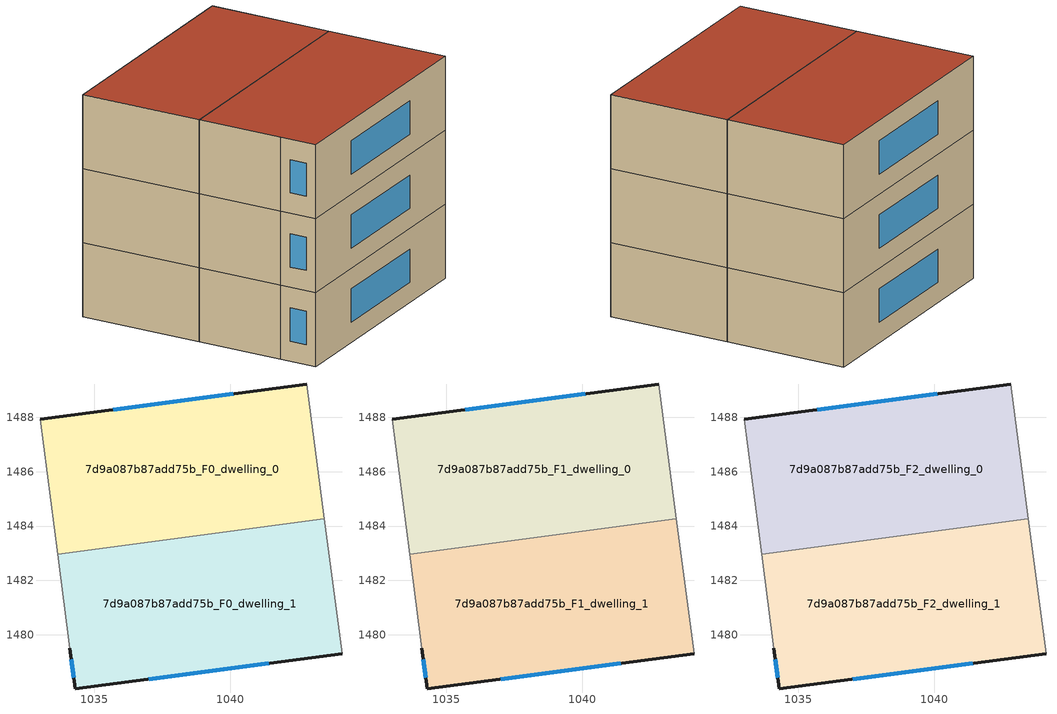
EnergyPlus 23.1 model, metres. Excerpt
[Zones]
7d9a087b87add75b_F0_dwelling_0
 floor ground (EU_floor_Construction): 1042.82,1489.22 1043.47,1484.27 1033.66,1482.97 1033.01,1487.92 z0
 wall outside (EU_wall_Construction): 1042.82,1489.22 1033.01,1487.92 z0:3
 wall adiabatic (EU_wall_Construction): 1043.47,1484.27 1042.82,1489.22 / 1033.01,1487.92 1033.66,1482.97 z0:3
 wall to 7d9a087b87add75b_F0_dwelling_1 (EU_wall_Construction): 1033.66,1482.97 1043.47,1484.27 z0:3
 window (EU_Window_Construction): 1040.12,1488.86 1035.71,1488.28 z0.83:2.17
7d9a087b87add75b_F0_dwelling_1
 floor ground (EU_floor_Construction): 1043.47,1484.27 1044.12,1479.31 1034.31,1478.01 1034.11,1479.52 1033.66,1482.97 z0
 wall outside (EU_wall_Construction): 1034.11,1479.52 1034.31,1478.01 1044.12,1479.31 z0:3
 wall adiabatic (EU_wall_Construction): 1033.66,1482.97 1034.11,1479.52 / 1044.12,1479.31 1043.47,1484.27 z0:3
 window (EU_Window_Construction): 1037.01,1478.37 1041.42,1478.96 / 1034.16,1479.1 1034.25,1478.43 z0.83:2.17
7d9a087b87add75b_F1_dwelling_0
 floor to 7d9a087b87add75b_F0_dwelling_0 (EU_floor_Construction): 1042.82,1489.22 1043.47,1484.27 1033.66,1482.97 1033.01,1487.92 z3
 wall outside (EU_wall_Construction): 1042.82,1489.22 1033.01,1487.92 z3:6
 wall adiabatic (EU_wall_Construction): 1043.47,1484.27 1042.82,1489.22 / 1033.01,1487.92 1033.66,1482.97 z3:6
 wall to 7d9a087b87add75b_F1_dwelling_1 (EU_wall_Construction): 1033.66,1482.97 1043.47,1484.27 z3:6
 window (EU_Window_Construction): 1040.12,1488.86 1035.71,1488.28 z3.83:5.17
7d9a087b87add75b_F1_dwelling_1
 floor to 7d9a087b87add75b_F0_dwelling_1 (EU_floor_Construction): 1043.47,1484.27 1044.12,1479.31 1034.31,1478.01 1034.11,1479.52 1033.66,1482.97 z3
 wall outside (EU_wall_Construction): 1034.11,1479.52 1034.31,1478.01 1044.12,1479.31 z3:6
 wall adiabatic (EU_wall_Construction): 1033.66,1482.97 1034.11,1479.52 / 1044.12,1479.31 1043.47,1484.27 z3:6
 window (EU_Window_Construction): 1037.01,1478.37 1041.42,1478.96 / 1034.16,1479.1 1034.25,1478.43 z3.83:5.17
7d9a087b87add75b_F2_dwelling_0
 floor to 7d9a087b87add75b_F1_dwelling_0 (EU_floor_Construction): 1042.82,1489.22 1043.47,1484.27 1033.66,1482.97 1033.01,1487.92 z6
 wall outside (EU_wall_Construction): 1042.82,1489.22 1033.01,1487.92 z6:9
 wall adiabatic (EU_wall_Construction): 1043.47,1484.27 1042.82,1489.22 / 1033.01,1487.92 1033.66,1482.97 z6:9
 wall to 7d9a087b87add75b_F2_dwelling_1 (EU_wall_Construction): 1033.66,1482.97 1043.47,1484.27 z6:9
 window (EU_Window_Construction): 1040.12,1488.86 1035.71,1488.28 z6.83:8.17
 roof outside (EU_roof_Construction): 1043.47,1484.27 1042.82,1489.22 1033.01,1487.92 1033.66,1482.97 z9
7d9a087b87add75b_F2_dwelling_1
 floor to 7d9a087b87add75b_F1_dwelling_1 (EU_floor_Construction): 1043.47,1484.27 1044.12,1479.31 1034.31,1478.01 1034.11,1479.52 1033.66,1482.97 z6
 wall outside (EU_wall_Construction): 1034.11,1479.52 1034.31,1478.01 1044.12,1479.31 z6:9
 wall adiabatic (EU_wall_Construction): 1033.66,1482.97 1034.11,1479.52 / 1044.12,1479.31 1043.47,1484.27 z6:9
 window (EU_Window_Construction): 1037.01,1478.37 1041.42,1478.96 / 1034.16,1479.1 1034.25,1478.43 z6.83:8.17
 roof outside (EU_roof_Construction): 1044.12,1479.31 1043.47,1484.27 1033.66,1482.97 1034.11,1479.52 1034.31,1478.01 z9
[Building]
EU S2 Campaign: North Axis=0; Terrain=City; Solar Distribution=FullExterior
[Site:Location]
Lyon-Bron: Latitude=45.75; Longitude=5; Time Zone=1; Elevation=198
[SizingPeriod:WeatherFileDays]
AnnualSizingPeriod: Begin Month=1; Begin Day of Month=1; End Month=12; End Day of Month=31; Day of Week for Start Day=Monday; Use Weather File Daylight Saving Period=No; Use Weather File Rain and Snow Indicators=No
[MATERIAL]
EU_InternalMass_Material: Roughness=MediumRough; Thickness=0.1; Conductivity=1; Density=1800; Specific Heat=900; Thermal Absorptance=0.9; Solar Absorptance=0.7; Visible Absorptance=0.7
[MATERIAL:NOMASS] Roughness=MediumRough; Thermal Absorptance=0.9; Solar Absorptance=0.7; Visible Absorptance=0.7
Name | Thermal Resistance
EU_wall_NoMass | 0.87146
EU_roof_NoMass | 0.842276
EU_floor_NoMass | 0.496999
[WINDOWMATERIAL:SIMPLEGLAZINGSYSTEM]
EU_Window_SimpleGlazing: UFactor=2.2525; Solar Heat Gain Coefficient=0.76; Visible Transmittance=0.76
[CONSTRUCTION]
EU_wall_Construction: EU_wall_NoMass
EU_roof_Construction: EU_roof_NoMass
EU_floor_Construction: EU_floor_NoMass
EU_Window_Construction: EU_Window_SimpleGlazing
EU_InternalMass_Construction: EU_InternalMass_Material
[ZONE] Type=1; Multiplier=1; Ceiling Height=autocalculate; Floor Area=autocalculate; Part of Total Floor Area=Yes
Name | Volume
7d9a087b87add75b_F0_dwelling_0; 7d9a087b87add75b_F1_dwelling_0; 7d9a087b87add75b_F2_dwelling_0 | 148.315
7d9a087b87add75b_F0_dwelling_1 | 148.304
7d9a087b87add75b_F1_dwelling_1; 7d9a087b87add75b_F2_dwelling_1 | 148.305
[INTERNALMASS] Construction=EU_InternalMass_Construction
Name | Zone or ZoneList | Surface Area
7d9a087b87add75b_F0_dwelling_0_EU_InternalMass | 7d9a087b87add75b_F0_dwelling_0 | 49.4383
7d9a087b87add75b_F0_dwelling_1_EU_InternalMass | 7d9a087b87add75b_F0_dwelling_1 | 49.4347
7d9a087b87add75b_F1_dwelling_0_EU_InternalMass | 7d9a087b87add75b_F1_dwelling_0 | 49.4383
7d9a087b87add75b_F1_dwelling_1_EU_InternalMass | 7d9a087b87add75b_F1_dwelling_1 | 49.4347
7d9a087b87add75b_F2_dwelling_0_EU_InternalMass | 7d9a087b87add75b_F2_dwelling_0 | 49.4383
7d9a087b87add75b_F2_dwelling_1_EU_InternalMass | 7d9a087b87add75b_F2_dwelling_1 | 49.4347
[OTHEREQUIPMENT] Fuel Type=Electricity; Design Level Calculation Method=Watts/Area; Power per Zone Floor Area=1; Fraction Latent=0; Fraction Radiant=0; Fraction Lost=0; Carbon Dioxide Generation Rate=0; EndUse Subcategory=EU_Step8_InternalGains
Name | Zone or ZoneList or Space or SpaceList | Schedule
EU_Step8_InternalGain_7d9a087b87add75b_F0_dwelling_0_f000 | 7d9a087b87add75b_F0_dwelling_0 | EU_Step8_GainSchedule_7d9a087b87add75b_F0_dwelling_0_f000
EU_Step8_InternalGain_7d9a087b87add75b_F0_dwelling_1_f000 | 7d9a087b87add75b_F0_dwelling_1 | EU_Step8_GainSchedule_7d9a087b87add75b_F0_dwelling_1_f000
EU_Step8_InternalGain_7d9a087b87add75b_F1_dwelling_0_f000 | 7d9a087b87add75b_F1_dwelling_0 | EU_Step8_GainSchedule_7d9a087b87add75b_F1_dwelling_0_f000
EU_Step8_InternalGain_7d9a087b87add75b_F1_dwelling_1_f000 | 7d9a087b87add75b_F1_dwelling_1 | EU_Step8_GainSchedule_7d9a087b87add75b_F1_dwelling_1_f000
EU_Step8_InternalGain_7d9a087b87add75b_F2_dwelling_0_f000 | 7d9a087b87add75b_F2_dwelling_0 | EU_Step8_GainSchedule_7d9a087b87add75b_F2_dwelling_0_f000
EU_Step8_InternalGain_7d9a087b87add75b_F2_dwelling_1_f000 | 7d9a087b87add75b_F2_dwelling_1 | EU_Step8_GainSchedule_7d9a087b87add75b_F2_dwelling_1_f000
[ZONEVENTILATION:DESIGNFLOWRATE] Schedule=EU_AlwaysOn; Design Flow Rate Calculation Method=AirChanges/Hour; Air Changes per Hour=0.425; Ventilation Type=Natural; Fan Pressure Rise=0; Fan Total Efficiency=1; Constant Term Coefficient=1; Temperature Term Coefficient=0; Velocity Term Coefficient=0; Velocity Squared Term Coefficient=0; Minimum Indoor Temperature=-100; Maximum Indoor Temperature=100; Delta Temperature=-100; Minimum Outdoor Temperature=-100; Maximum Outdoor Temperature=100; Maximum Wind Speed=40
Name | Zone or ZoneList or Space or SpaceList
EU_ConstantAir_7d9a087b87add75b_F0_dwelling_0 | 7d9a087b87add75b_F0_dwelling_0
EU_ConstantAir_7d9a087b87add75b_F0_dwelling_1 | 7d9a087b87add75b_F0_dwelling_1
EU_ConstantAir_7d9a087b87add75b_F1_dwelling_0 | 7d9a087b87add75b_F1_dwelling_0
EU_ConstantAir_7d9a087b87add75b_F1_dwelling_1 | 7d9a087b87add75b_F1_dwelling_1
EU_ConstantAir_7d9a087b87add75b_F2_dwelling_0 | 7d9a087b87add75b_F2_dwelling_0
EU_ConstantAir_7d9a087b87add75b_F2_dwelling_1 | 7d9a087b87add75b_F2_dwelling_1
[HVACTEMPLATE:THERMOSTAT] Constant Heating Setpoint=20; Constant Cooling Setpoint=50
EU_HeatOnly_7d9a087b87add75b_F0_dwelling_0; EU_HeatOnly_7d9a087b87add75b_F0_dwelling_1; EU_HeatOnly_7d9a087b87add75b_F1_dwelling_0; EU_HeatOnly_7d9a087b87add75b_F1_dwelling_1; EU_HeatOnly_7d9a087b87add75b_F2_dwelling_0; EU_HeatOnly_7d9a087b87add75b_F2_dwelling_1
[HVACTEMPLATE:ZONE:IDEALLOADSAIRSYSTEM] System Availability Schedule=EU_AlwaysOn; Maximum Heating Supply Air Temperature=50; Minimum Cooling Supply Air Temperature=13; Maximum Heating Supply Air Humidity Ratio=0.0156; Minimum Cooling Supply Air Humidity Ratio=0.0077; Heating Limit=NoLimit; Cooling Limit=NoLimit; Heating Availability Schedule=EU_AlwaysOn; Cooling Availability Schedule=EU_CoolingOff; Dehumidification Control Type=ConstantSensibleHeatRatio; Cooling Sensible Heat Ratio=0.7; Dehumidification Setpoint=60; Humidification Control Type=None; Humidification Setpoint=30; Outdoor Air Method=None; Outdoor Air Flow Rate per Person=0.00944; Outdoor Air Flow Rate per Zone Floor Area=0; Outdoor Air Flow Rate per Zone=0; Demand Controlled Ventilation Type=None; Outdoor Air Economizer Type=NoEconomizer; Heat Recovery Type=None; Sensible Heat Recovery Effectiveness=0.7; Latent Heat Recovery Effectiveness=0.65
Name | Template Thermostat
7d9a087b87add75b_F0_dwelling_0 | EU_HeatOnly_7d9a087b87add75b_F0_dwelling_0
7d9a087b87add75b_F0_dwelling_1 | EU_HeatOnly_7d9a087b87add75b_F0_dwelling_1
7d9a087b87add75b_F1_dwelling_0 | EU_HeatOnly_7d9a087b87add75b_F1_dwelling_0
7d9a087b87add75b_F1_dwelling_1 | EU_HeatOnly_7d9a087b87add75b_F1_dwelling_1
7d9a087b87add75b_F2_dwelling_0 | EU_HeatOnly_7d9a087b87add75b_F2_dwelling_0
7d9a087b87add75b_F2_dwelling_1 | EU_HeatOnly_7d9a087b87add75b_F2_dwelling_1
[SIZING:ZONE] Zone Cooling Design Supply Air Temperature Input Method=SupplyAirTemperature; Zone Cooling Design Supply Air Temperature=13; Zone Heating Design Supply Air Temperature Input Method=SupplyAirTemperature; Zone Heating Design Supply Air Temperature=50; Zone Cooling Design Supply Air Humidity Ratio=0.008; Zone Heating Design Supply Air Humidity Ratio=0.008; Cooling Design Air Flow Method=DesignDay; Cooling Design Air Flow Rate=0; Cooling Minimum Air Flow per Zone Floor Area=0.000762; Cooling Minimum Air Flow=0; Cooling Minimum Air Flow Fraction=0.2; Heating Design Air Flow Method=DesignDay; Heating Design Air Flow Rate=0; Heating Maximum Air Flow per Zone Floor Area=0.002032; Heating Maximum Air Flow=0.141576; Heating Maximum Air Flow Fraction=0.3; Account for Dedicated Outdoor Air System=No; Dedicated Outdoor Air System Control Strategy=NeutralSupplyAir; Dedicated Outdoor Air Low Setpoint Temperature for Design=autosize; Dedicated Outdoor Air High Setpoint Temperature for Design=autosize; Zone Load Sizing Method=Sensible Load Only No Latent Load; Zone Latent Cooling Design Supply Air Humidity Ratio Input Method=HumidityRatioDifference; Zone Cooling Design Supply Air Humidity Ratio Difference=0.005; Zone Latent Heating Design Supply Air Humidity Ratio Input Method=HumidityRatioDifference; Zone Humidification Design Supply Air Humidity Ratio Difference=0.005
7d9a087b87add75b_F0_dwelling_0; 7d9a087b87add75b_F0_dwelling_1; 7d9a087b87add75b_F1_dwelling_0; 7d9a087b87add75b_F1_dwelling_1; 7d9a087b87add75b_F2_dwelling_0; 7d9a087b87add75b_F2_dwelling_1
[SCHEDULE:CONSTANT]
Name | Hourly Value
EU_AlwaysOn | 1
EU_CoolingOff | 0
[SCHEDULE:FILE] Column Number=1; Rows to Skip at Top=0; Number of Hours of Data=8760; Column Separator=Comma; Interpolate to Timestep=No; Minutes per Item=60; Adjust Schedule for Daylight Savings=Yes
Name | File
EU_Step8_GainSchedule_7d9a087b87add75b_F0_dwelling_0_f000 | ../../schedules/7d9a087b87add75b/7d9a087b87add75b_F0_dwelling_0_f000_gain.csv
EU_Step8_GainSchedule_7d9a087b87add75b_F0_dwelling_1_f000 | ../../schedules/7d9a087b87add75b/7d9a087b87add75b_F0_dwelling_1_f000_gain.csv
EU_Step8_GainSchedule_7d9a087b87add75b_F1_dwelling_0_f000 | ../../schedules/7d9a087b87add75b/7d9a087b87add75b_F1_dwelling_0_f000_gain.csv
EU_Step8_GainSchedule_7d9a087b87add75b_F1_dwelling_1_f000 | ../../schedules/7d9a087b87add75b/7d9a087b87add75b_F1_dwelling_1_f000_gain.csv
EU_Step8_GainSchedule_7d9a087b87add75b_F2_dwelling_0_f000 | ../../schedules/7d9a087b87add75b/7d9a087b87add75b_F2_dwelling_0_f000_gain.csv
EU_Step8_GainSchedule_7d9a087b87add75b_F2_dwelling_1_f000 | ../../schedules/7d9a087b87add75b/7d9a087b87add75b_F2_dwelling_1_f000_gain.csv
